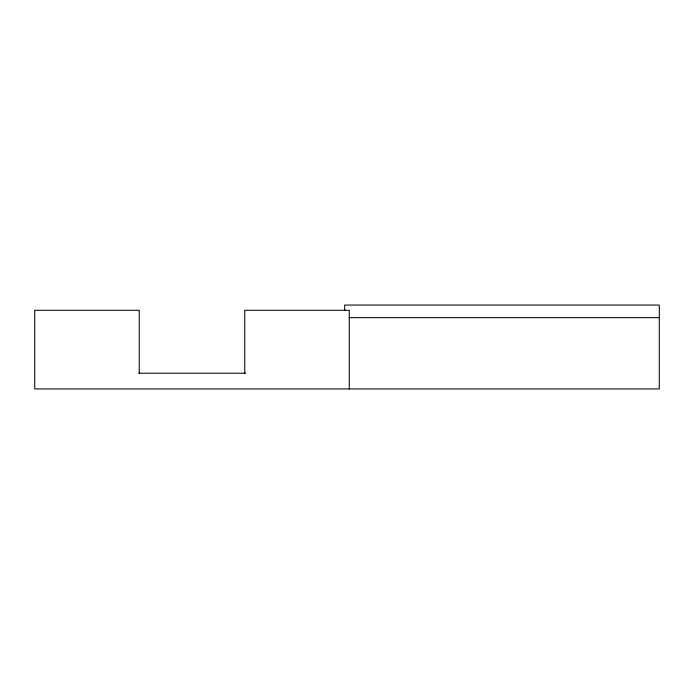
<?xml version="1.0" encoding="UTF-8"?>
<svg xmlns="http://www.w3.org/2000/svg" width="694" height="694" viewBox="0 0 694 694"><rect width="100%" height="100%" fill="white"/><g stroke="black" fill="none" stroke-linecap="round" stroke-linejoin="round"><path stroke-width="1.04" d="M349.004 317.635L659.3 317.635M138.739 373.216L245.624 373.216M349.29 388.944L349.29 310.296L244.748 310.296L244.748 373.216M344.71 310.383L344.71 305.056L659.3 305.056L659.3 388.944L34.7 388.944L34.7 310.296L139.242 310.296L139.242 373.216"/></g></svg>
